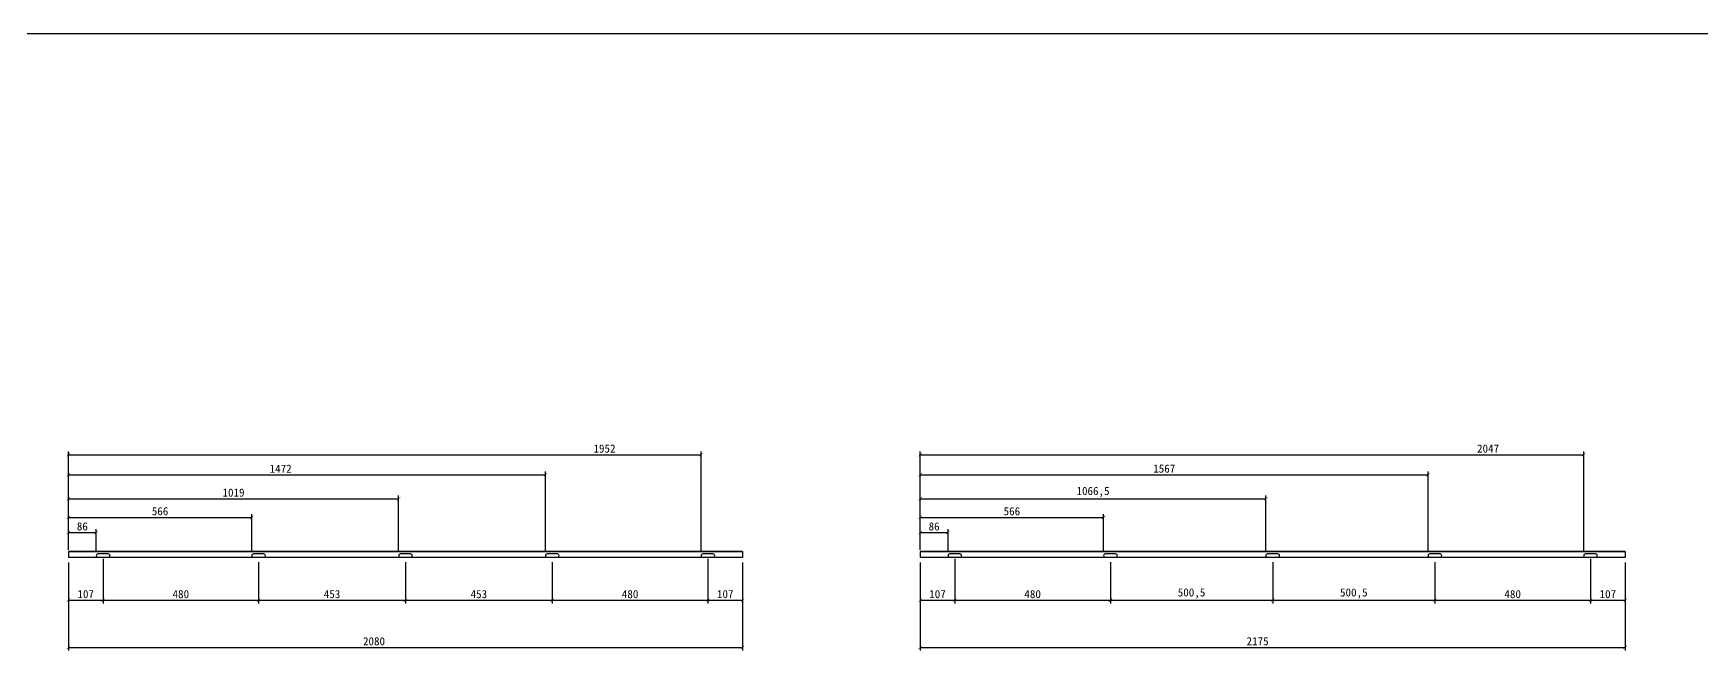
# Model space of a CAD drawing. Header units: millimetres. Extents: x -44117 to 256353, y -2095463 to 65325.
# Drawn here: x 121029 to 126175, y -976371 to -974466 of the extents above; entities that cross this region are included whole.
import ezdxf

# ---------------------------------------------------------------- set-up
doc = ezdxf.new("R2010")
doc.units = ezdxf.units.MM
doc.header["$LTSCALE"] = 10
doc.dimstyles.new('ISO-25', dxfattribs={"dimtxt": 2.5, "dimasz": 2.5, "dimexe": 1, "dimexo": 1, "dimtad": 1, "dimtxsty": 'Standard', "dimblk": 'ARCHTICK', "dimcen": 2.5, "dimadec": 0, "dimazin": 0, "dimtfac": 1, "dimtmove": 0, "dimatfit": 3, "dimfxl": 0, "dimarcsym": 0})

# ---------------------------------------------------------------- blocks, each defined once
blk = doc.blocks.new('_ArchTick')
at = {"color": 0, "linetype": 'ByBlock', "const_width": 0.15}
blk.add_lwpolyline([(-0.5, -0.5), (0.5, 0.5)], dxfattribs=at)
blk = doc.blocks.new('*D6700')
at = {"color": 0, "lineweight": -2}
for p, q in [((121136.6, -976099.1), (121136.6, -976371.2)), ((123216.6, -976099.1), (123216.6, -976371.2)), ((121136.6, -976361.2), (123216.6, -976361.2))]:
    blk.add_line(p, q, dxfattribs=at)
at = {"layer": 'Defpoints', "color": 0}
for p in [(121136.6, -976084.1), (123216.6, -976084.1), (123216.6, -976361.2)]:
    blk.add_point(p, dxfattribs=at)
at = {"color": 0, "lineweight": -2, "xscale": 10, "yscale": 10, "zscale": 10, "rotation": 180}
blk.add_blockref('_ArchTick', (121136.6, -976361.2), dxfattribs=at)
at = {"color": 0, "lineweight": -2, "xscale": 10, "yscale": 10, "zscale": 10}
blk.add_blockref('_ArchTick', (123216.6, -976361.2), dxfattribs=at)
at = {"color": 0, "insert": (122079.6, -976342.4), "char_height": 25, "attachment_point": 5}
blk.add_mtext('2080', dxfattribs=at)
blk = doc.blocks.new('*D6701')
at = {"color": 0, "lineweight": -2}
for p, q in [((121136.6, -976099.1), (121136.6, -976225.6)), ((121243.6, -976087.7), (121243.6, -976225.6)), ((121136.6, -976215.6), (121243.6, -976215.6))]:
    blk.add_line(p, q, dxfattribs=at)
at = {"layer": 'Defpoints', "color": 0}
for p in [(121243.6, -976072.7), (121136.6, -976084.1), (121243.6, -976215.6)]:
    blk.add_point(p, dxfattribs=at)
at = {"color": 0, "lineweight": -2, "xscale": 10, "yscale": 10, "zscale": 10, "rotation": 180}
blk.add_blockref('_ArchTick', (121136.6, -976215.6), dxfattribs=at)
at = {"color": 0, "lineweight": -2, "xscale": 10, "yscale": 10, "zscale": 10}
blk.add_blockref('_ArchTick', (121243.6, -976215.6), dxfattribs=at)
at = {"color": 0, "insert": (121190.1, -976196.9), "char_height": 25, "attachment_point": 5}
blk.add_mtext('107', dxfattribs=at)
blk = doc.blocks.new('*D6702')
at = {"color": 0, "lineweight": -2}
for p, q in [((123109.6, -976087.7), (123109.6, -976225.6)), ((123216.6, -976099.1), (123216.6, -976225.6)), ((123109.6, -976215.6), (123216.6, -976215.6))]:
    blk.add_line(p, q, dxfattribs=at)
at = {"layer": 'Defpoints', "color": 0}
for p in [(123109.6, -976072.7), (123216.6, -976084.1), (123216.6, -976215.6)]:
    blk.add_point(p, dxfattribs=at)
at = {"color": 0, "lineweight": -2, "xscale": 10, "yscale": 10, "zscale": 10, "rotation": 180}
blk.add_blockref('_ArchTick', (123109.6, -976215.6), dxfattribs=at)
at = {"color": 0, "lineweight": -2, "xscale": 10, "yscale": 10, "zscale": 10}
blk.add_blockref('_ArchTick', (123216.6, -976215.6), dxfattribs=at)
at = {"color": 0, "insert": (123163.1, -976196.9), "char_height": 25, "attachment_point": 5}
blk.add_mtext('107', dxfattribs=at)
blk = doc.blocks.new('*D6703')
at = {"color": 0, "lineweight": -2}
for p, q in [((121136.6, -976051.5), (121136.6, -975996.7)), ((121136.6, -976006.7), (121222.6, -976006.7)), ((121222.6, -976062.7), (121222.6, -975996.7))]:
    blk.add_line(p, q, dxfattribs=at)
at = {"layer": 'Defpoints', "color": 0}
for p in [(121222.6, -976006.7), (121136.6, -976066.5), (121222.6, -976077.7)]:
    blk.add_point(p, dxfattribs=at)
at = {"color": 0, "lineweight": -2, "xscale": 10, "yscale": 10, "zscale": 10, "rotation": 180}
blk.add_blockref('_ArchTick', (121136.6, -976006.7), dxfattribs=at)
at = {"color": 0, "lineweight": -2, "xscale": 10, "yscale": 10, "zscale": 10}
blk.add_blockref('_ArchTick', (121222.6, -976006.7), dxfattribs=at)
at = {"color": 0, "insert": (121179.6, -975988), "char_height": 25, "attachment_point": 5}
blk.add_mtext('86', dxfattribs=at)
blk = doc.blocks.new('*D6704')
at = {"color": 0, "lineweight": -2}
for p, q in [((121136.6, -976059.6), (121136.6, -975756.4)), ((123088.6, -976062.7), (123088.6, -975756.4)), ((121136.6, -975766.4), (123088.6, -975766.4))]:
    blk.add_line(p, q, dxfattribs=at)
at = {"layer": 'Defpoints', "color": 0}
for p in [(123088.6, -975766.4), (121136.6, -976074.6), (123088.6, -976077.7)]:
    blk.add_point(p, dxfattribs=at)
at = {"color": 0, "lineweight": -2, "xscale": 10, "yscale": 10, "zscale": 10, "rotation": 180}
blk.add_blockref('_ArchTick', (121136.6, -975766.4), dxfattribs=at)
at = {"color": 0, "lineweight": -2, "xscale": 10, "yscale": 10, "zscale": 10}
blk.add_blockref('_ArchTick', (123088.6, -975766.4), dxfattribs=at)
at = {"color": 0, "insert": (122790.6, -975747.7), "char_height": 25, "attachment_point": 5}
blk.add_mtext('1952', dxfattribs=at)
blk = doc.blocks.new('*D6705')
at = {"color": 0, "lineweight": -2}
for p, q in [((122629.6, -976097.7), (122629.6, -976225.6)), ((123109.6, -976097.7), (123109.6, -976225.6)), ((122629.6, -976215.6), (123109.6, -976215.6))]:
    blk.add_line(p, q, dxfattribs=at)
at = {"layer": 'Defpoints', "color": 0}
for p in [(122629.6, -976082.7), (123109.6, -976082.7), (123109.6, -976215.6)]:
    blk.add_point(p, dxfattribs=at)
at = {"color": 0, "lineweight": -2, "xscale": 10, "yscale": 10, "zscale": 10, "rotation": 180}
blk.add_blockref('_ArchTick', (122629.6, -976215.6), dxfattribs=at)
at = {"color": 0, "lineweight": -2, "xscale": 10, "yscale": 10, "zscale": 10}
blk.add_blockref('_ArchTick', (123109.6, -976215.6), dxfattribs=at)
at = {"color": 0, "insert": (122869.6, -976196.9), "char_height": 25, "attachment_point": 5}
blk.add_mtext('480', dxfattribs=at)
blk = doc.blocks.new('*D6706')
at = {"color": 0, "lineweight": -2}
for p, q in [((121136.6, -976051.5), (121136.6, -975818.3)), ((121136.6, -975828.3), (122608.6, -975828.3)), ((122608.6, -976062.5), (122608.6, -975818.3))]:
    blk.add_line(p, q, dxfattribs=at)
at = {"layer": 'Defpoints', "color": 0}
for p in [(122608.6, -975828.3), (121136.6, -976066.5), (122608.6, -976077.5)]:
    blk.add_point(p, dxfattribs=at)
at = {"color": 0, "lineweight": -2, "xscale": 10, "yscale": 10, "zscale": 10, "rotation": 180}
blk.add_blockref('_ArchTick', (121136.6, -975828.3), dxfattribs=at)
at = {"color": 0, "lineweight": -2, "xscale": 10, "yscale": 10, "zscale": 10}
blk.add_blockref('_ArchTick', (122608.6, -975828.3), dxfattribs=at)
at = {"color": 0, "insert": (121791.6, -975809.6), "char_height": 25, "attachment_point": 5}
blk.add_mtext('1472', dxfattribs=at)
blk = doc.blocks.new('*D6707')
at = {"color": 0, "lineweight": -2}
for p, q in [((121243.6, -976097.7), (121243.6, -976225.6)), ((121723.6, -976097.7), (121723.6, -976225.6)), ((121243.6, -976215.6), (121723.6, -976215.6))]:
    blk.add_line(p, q, dxfattribs=at)
at = {"layer": 'Defpoints', "color": 0}
for p in [(121243.6, -976082.7), (121723.6, -976082.7), (121723.6, -976215.6)]:
    blk.add_point(p, dxfattribs=at)
at = {"color": 0, "lineweight": -2, "xscale": 10, "yscale": 10, "zscale": 10, "rotation": 180}
blk.add_blockref('_ArchTick', (121243.6, -976215.6), dxfattribs=at)
at = {"color": 0, "lineweight": -2, "xscale": 10, "yscale": 10, "zscale": 10}
blk.add_blockref('_ArchTick', (121723.6, -976215.6), dxfattribs=at)
at = {"color": 0, "insert": (121483.6, -976196.9), "char_height": 25, "attachment_point": 5}
blk.add_mtext('480', dxfattribs=at)
blk = doc.blocks.new('*D6708')
at = {"color": 0, "lineweight": -2}
for p, q in [((121723.6, -976097.7), (121723.6, -976225.6)), ((122176.6, -976097.7), (122176.6, -976225.6)), ((121723.6, -976215.6), (122176.6, -976215.6))]:
    blk.add_line(p, q, dxfattribs=at)
at = {"layer": 'Defpoints', "color": 0}
for p in [(121723.6, -976082.7), (122176.6, -976082.7), (122176.6, -976215.6)]:
    blk.add_point(p, dxfattribs=at)
at = {"color": 0, "lineweight": -2, "xscale": 10, "yscale": 10, "zscale": 10, "rotation": 180}
blk.add_blockref('_ArchTick', (121723.6, -976215.6), dxfattribs=at)
at = {"color": 0, "lineweight": -2, "xscale": 10, "yscale": 10, "zscale": 10}
blk.add_blockref('_ArchTick', (122176.6, -976215.6), dxfattribs=at)
at = {"color": 0, "insert": (121950.1, -976196.9), "char_height": 25, "attachment_point": 5}
blk.add_mtext('453', dxfattribs=at)
blk = doc.blocks.new('*D6709')
at = {"color": 0, "lineweight": -2}
for p, q in [((122176.6, -976097.7), (122176.6, -976225.6)), ((122629.6, -976097.7), (122629.6, -976225.6)), ((122176.6, -976215.6), (122629.6, -976215.6))]:
    blk.add_line(p, q, dxfattribs=at)
at = {"layer": 'Defpoints', "color": 0}
for p in [(122176.6, -976082.7), (122629.6, -976082.7), (122629.6, -976215.6)]:
    blk.add_point(p, dxfattribs=at)
at = {"color": 0, "lineweight": -2, "xscale": 10, "yscale": 10, "zscale": 10, "rotation": 180}
blk.add_blockref('_ArchTick', (122176.6, -976215.6), dxfattribs=at)
at = {"color": 0, "lineweight": -2, "xscale": 10, "yscale": 10, "zscale": 10}
blk.add_blockref('_ArchTick', (122629.6, -976215.6), dxfattribs=at)
at = {"color": 0, "insert": (122403.1, -976196.9), "char_height": 25, "attachment_point": 5}
blk.add_mtext('453', dxfattribs=at)
blk = doc.blocks.new('*D6710')
at = {"color": 0, "lineweight": -2}
for p, q in [((121136.6, -976059.6), (121136.6, -975949.9)), ((121136.6, -975959.9), (121702.6, -975959.9)), ((121702.6, -976062.7), (121702.6, -975949.9))]:
    blk.add_line(p, q, dxfattribs=at)
at = {"layer": 'Defpoints', "color": 0}
for p in [(121702.6, -975959.9), (121136.6, -976074.6), (121702.6, -976077.7)]:
    blk.add_point(p, dxfattribs=at)
at = {"color": 0, "lineweight": -2, "xscale": 10, "yscale": 10, "zscale": 10, "rotation": 180}
blk.add_blockref('_ArchTick', (121136.6, -975959.9), dxfattribs=at)
at = {"color": 0, "lineweight": -2, "xscale": 10, "yscale": 10, "zscale": 10}
blk.add_blockref('_ArchTick', (121702.6, -975959.9), dxfattribs=at)
at = {"color": 0, "insert": (121419.6, -975941.1), "char_height": 25, "attachment_point": 5}
blk.add_mtext('566', dxfattribs=at)
blk = doc.blocks.new('*D6711')
at = {"color": 0, "lineweight": -2}
for p, q in [((121136.6, -976059.6), (121136.6, -975892.4)), ((121136.6, -975902.4), (122155.6, -975902.4)), ((122155.6, -976062.7), (122155.6, -975892.4))]:
    blk.add_line(p, q, dxfattribs=at)
at = {"layer": 'Defpoints', "color": 0}
for p in [(122155.6, -975902.4), (121136.6, -976074.6), (122155.6, -976077.7)]:
    blk.add_point(p, dxfattribs=at)
at = {"color": 0, "lineweight": -2, "xscale": 10, "yscale": 10, "zscale": 10, "rotation": 180}
blk.add_blockref('_ArchTick', (121136.6, -975902.4), dxfattribs=at)
at = {"color": 0, "lineweight": -2, "xscale": 10, "yscale": 10, "zscale": 10}
blk.add_blockref('_ArchTick', (122155.6, -975902.4), dxfattribs=at)
at = {"color": 0, "insert": (121646.1, -975883.7), "char_height": 25, "attachment_point": 5}
blk.add_mtext('1019', dxfattribs=at)
blk = doc.blocks.new('*D6712')
at = {"color": 0, "lineweight": -2}
for p, q in [((123764.5, -976099.1), (123764.5, -976371.2)), ((125939.5, -976099.1), (125939.5, -976371.2)), ((123764.5, -976361.2), (125939.5, -976361.2))]:
    blk.add_line(p, q, dxfattribs=at)
at = {"layer": 'Defpoints', "color": 0}
for p in [(123764.5, -976084.1), (125939.5, -976084.1), (125939.5, -976361.2)]:
    blk.add_point(p, dxfattribs=at)
at = {"color": 0, "lineweight": -2, "xscale": 10, "yscale": 10, "zscale": 10, "rotation": 180}
blk.add_blockref('_ArchTick', (123764.5, -976361.2), dxfattribs=at)
at = {"color": 0, "lineweight": -2, "xscale": 10, "yscale": 10, "zscale": 10}
blk.add_blockref('_ArchTick', (125939.5, -976361.2), dxfattribs=at)
at = {"color": 0, "insert": (124805.5, -976342.4), "char_height": 25, "attachment_point": 5}
blk.add_mtext('2175', dxfattribs=at)
blk = doc.blocks.new('*D6713')
at = {"color": 0, "lineweight": -2}
for p, q in [((123764.5, -976099.1), (123764.5, -976225.6)), ((123871.5, -976087.7), (123871.5, -976225.6)), ((123764.5, -976215.6), (123871.5, -976215.6))]:
    blk.add_line(p, q, dxfattribs=at)
at = {"layer": 'Defpoints', "color": 0}
for p in [(123871.5, -976072.7), (123764.5, -976084.1), (123871.5, -976215.6)]:
    blk.add_point(p, dxfattribs=at)
at = {"color": 0, "lineweight": -2, "xscale": 10, "yscale": 10, "zscale": 10, "rotation": 180}
blk.add_blockref('_ArchTick', (123764.5, -976215.6), dxfattribs=at)
at = {"color": 0, "lineweight": -2, "xscale": 10, "yscale": 10, "zscale": 10}
blk.add_blockref('_ArchTick', (123871.5, -976215.6), dxfattribs=at)
at = {"color": 0, "insert": (123818, -976196.9), "char_height": 25, "attachment_point": 5}
blk.add_mtext('107', dxfattribs=at)
blk = doc.blocks.new('*D6714')
at = {"color": 0, "lineweight": -2}
for p, q in [((125832.5, -976087.7), (125832.5, -976225.6)), ((125939.5, -976099.1), (125939.5, -976225.6)), ((125832.5, -976215.6), (125939.5, -976215.6))]:
    blk.add_line(p, q, dxfattribs=at)
at = {"layer": 'Defpoints', "color": 0}
for p in [(125832.5, -976072.7), (125939.5, -976084.1), (125939.5, -976215.6)]:
    blk.add_point(p, dxfattribs=at)
at = {"color": 0, "lineweight": -2, "xscale": 10, "yscale": 10, "zscale": 10, "rotation": 180}
blk.add_blockref('_ArchTick', (125832.5, -976215.6), dxfattribs=at)
at = {"color": 0, "lineweight": -2, "xscale": 10, "yscale": 10, "zscale": 10}
blk.add_blockref('_ArchTick', (125939.5, -976215.6), dxfattribs=at)
at = {"color": 0, "insert": (125886, -976196.9), "char_height": 25, "attachment_point": 5}
blk.add_mtext('107', dxfattribs=at)
blk = doc.blocks.new('*D6715')
at = {"color": 0, "lineweight": -2}
for p, q in [((123764.5, -976051.5), (123764.5, -975996.7)), ((123764.5, -976006.7), (123850.5, -976006.7)), ((123850.5, -976062.7), (123850.5, -975996.7))]:
    blk.add_line(p, q, dxfattribs=at)
at = {"layer": 'Defpoints', "color": 0}
for p in [(123850.5, -976006.7), (123764.5, -976066.5), (123850.5, -976077.7)]:
    blk.add_point(p, dxfattribs=at)
at = {"color": 0, "lineweight": -2, "xscale": 10, "yscale": 10, "zscale": 10, "rotation": 180}
blk.add_blockref('_ArchTick', (123764.5, -976006.7), dxfattribs=at)
at = {"color": 0, "lineweight": -2, "xscale": 10, "yscale": 10, "zscale": 10}
blk.add_blockref('_ArchTick', (123850.5, -976006.7), dxfattribs=at)
at = {"color": 0, "insert": (123807.5, -975988), "char_height": 25, "attachment_point": 5}
blk.add_mtext('86', dxfattribs=at)
blk = doc.blocks.new('*D6716')
at = {"color": 0, "lineweight": -2}
for p, q in [((123764.5, -976059.6), (123764.5, -975756.4)), ((125811.5, -976062.7), (125811.5, -975756.4)), ((123764.5, -975766.4), (125811.5, -975766.4))]:
    blk.add_line(p, q, dxfattribs=at)
at = {"layer": 'Defpoints', "color": 0}
for p in [(125811.5, -975766.4), (123764.5, -976074.6), (125811.5, -976077.7)]:
    blk.add_point(p, dxfattribs=at)
at = {"color": 0, "lineweight": -2, "xscale": 10, "yscale": 10, "zscale": 10, "rotation": 180}
blk.add_blockref('_ArchTick', (123764.5, -975766.4), dxfattribs=at)
at = {"color": 0, "lineweight": -2, "xscale": 10, "yscale": 10, "zscale": 10}
blk.add_blockref('_ArchTick', (125811.5, -975766.4), dxfattribs=at)
at = {"color": 0, "insert": (125516.5, -975747.7), "char_height": 25, "attachment_point": 5}
blk.add_mtext('2047', dxfattribs=at)
blk = doc.blocks.new('*D6717')
at = {"color": 0, "lineweight": -2}
for p, q in [((125352.5, -976097.7), (125352.5, -976225.6)), ((125832.5, -976097.7), (125832.5, -976225.6)), ((125352.5, -976215.6), (125832.5, -976215.6))]:
    blk.add_line(p, q, dxfattribs=at)
at = {"layer": 'Defpoints', "color": 0}
for p in [(125352.5, -976082.7), (125832.5, -976082.7), (125832.5, -976215.6)]:
    blk.add_point(p, dxfattribs=at)
at = {"color": 0, "lineweight": -2, "xscale": 10, "yscale": 10, "zscale": 10, "rotation": 180}
blk.add_blockref('_ArchTick', (125352.5, -976215.6), dxfattribs=at)
at = {"color": 0, "lineweight": -2, "xscale": 10, "yscale": 10, "zscale": 10}
blk.add_blockref('_ArchTick', (125832.5, -976215.6), dxfattribs=at)
at = {"color": 0, "insert": (125592.5, -976196.9), "char_height": 25, "attachment_point": 5}
blk.add_mtext('480', dxfattribs=at)
blk = doc.blocks.new('*D6718')
at = {"color": 0, "lineweight": -2}
for p, q in [((123764.5, -976051.5), (123764.5, -975818.3)), ((123764.5, -975828.3), (125331.5, -975828.3)), ((125331.5, -976062.5), (125331.5, -975818.3))]:
    blk.add_line(p, q, dxfattribs=at)
at = {"layer": 'Defpoints', "color": 0}
for p in [(125331.5, -975828.3), (123764.5, -976066.5), (125331.5, -976077.5)]:
    blk.add_point(p, dxfattribs=at)
at = {"color": 0, "lineweight": -2, "xscale": 10, "yscale": 10, "zscale": 10, "rotation": 180}
blk.add_blockref('_ArchTick', (123764.5, -975828.3), dxfattribs=at)
at = {"color": 0, "lineweight": -2, "xscale": 10, "yscale": 10, "zscale": 10}
blk.add_blockref('_ArchTick', (125331.5, -975828.3), dxfattribs=at)
at = {"color": 0, "insert": (124517.5, -975809.6), "char_height": 25, "attachment_point": 5}
blk.add_mtext('1567', dxfattribs=at)
blk = doc.blocks.new('*D6719')
at = {"color": 0, "lineweight": -2}
for p, q in [((123871.5, -976097.7), (123871.5, -976225.6)), ((124351.5, -976097.7), (124351.5, -976225.6)), ((123871.5, -976215.6), (124351.5, -976215.6))]:
    blk.add_line(p, q, dxfattribs=at)
at = {"layer": 'Defpoints', "color": 0}
for p in [(123871.5, -976082.7), (124351.5, -976082.7), (124351.5, -976215.6)]:
    blk.add_point(p, dxfattribs=at)
at = {"color": 0, "lineweight": -2, "xscale": 10, "yscale": 10, "zscale": 10, "rotation": 180}
blk.add_blockref('_ArchTick', (123871.5, -976215.6), dxfattribs=at)
at = {"color": 0, "lineweight": -2, "xscale": 10, "yscale": 10, "zscale": 10}
blk.add_blockref('_ArchTick', (124351.5, -976215.6), dxfattribs=at)
at = {"color": 0, "insert": (124111.5, -976196.9), "char_height": 25, "attachment_point": 5}
blk.add_mtext('480', dxfattribs=at)
blk = doc.blocks.new('*D6720')
at = {"color": 0, "lineweight": -2}
for p, q in [((124351.5, -976097.7), (124351.5, -976225.6)), ((124852, -976097.7), (124852, -976225.6)), ((124351.5, -976215.6), (124852, -976215.6))]:
    blk.add_line(p, q, dxfattribs=at)
at = {"layer": 'Defpoints', "color": 0}
for p in [(124351.5, -976082.7), (124852, -976082.7), (124852, -976215.6)]:
    blk.add_point(p, dxfattribs=at)
at = {"color": 0, "lineweight": -2, "xscale": 10, "yscale": 10, "zscale": 10, "rotation": 180}
blk.add_blockref('_ArchTick', (124351.5, -976215.6), dxfattribs=at)
at = {"color": 0, "lineweight": -2, "xscale": 10, "yscale": 10, "zscale": 10}
blk.add_blockref('_ArchTick', (124852, -976215.6), dxfattribs=at)
at = {"color": 0, "insert": (124601.7, -976194.8), "char_height": 25, "attachment_point": 5}
blk.add_mtext('500,5', dxfattribs=at)
blk = doc.blocks.new('*D6721')
at = {"color": 0, "lineweight": -2}
for p, q in [((124852, -976097.7), (124852, -976225.6)), ((125352.5, -976097.7), (125352.5, -976225.6)), ((124852, -976215.6), (125352.5, -976215.6))]:
    blk.add_line(p, q, dxfattribs=at)
at = {"layer": 'Defpoints', "color": 0}
for p in [(124852, -976082.7), (125352.5, -976082.7), (125352.5, -976215.6)]:
    blk.add_point(p, dxfattribs=at)
at = {"color": 0, "lineweight": -2, "xscale": 10, "yscale": 10, "zscale": 10, "rotation": 180}
blk.add_blockref('_ArchTick', (124852, -976215.6), dxfattribs=at)
at = {"color": 0, "lineweight": -2, "xscale": 10, "yscale": 10, "zscale": 10}
blk.add_blockref('_ArchTick', (125352.5, -976215.6), dxfattribs=at)
at = {"color": 0, "insert": (125102.3, -976194.8), "char_height": 25, "attachment_point": 5}
blk.add_mtext('500,5', dxfattribs=at)
blk = doc.blocks.new('*D6722')
at = {"color": 0, "lineweight": -2}
for p, q in [((123764.5, -976059.6), (123764.5, -975949.9)), ((123764.5, -975959.9), (124330.5, -975959.9)), ((124330.5, -976062.7), (124330.5, -975949.9))]:
    blk.add_line(p, q, dxfattribs=at)
at = {"layer": 'Defpoints', "color": 0}
for p in [(124330.5, -975959.9), (123764.5, -976074.6), (124330.5, -976077.7)]:
    blk.add_point(p, dxfattribs=at)
at = {"color": 0, "lineweight": -2, "xscale": 10, "yscale": 10, "zscale": 10, "rotation": 180}
blk.add_blockref('_ArchTick', (123764.5, -975959.9), dxfattribs=at)
at = {"color": 0, "lineweight": -2, "xscale": 10, "yscale": 10, "zscale": 10}
blk.add_blockref('_ArchTick', (124330.5, -975959.9), dxfattribs=at)
at = {"color": 0, "insert": (124047.5, -975941.1), "char_height": 25, "attachment_point": 5}
blk.add_mtext('566', dxfattribs=at)
blk = doc.blocks.new('*D6723')
at = {"color": 0, "lineweight": -2}
for p, q in [((123764.5, -976059.6), (123764.5, -975892.4)), ((123764.5, -975902.4), (124831, -975902.4)), ((124831, -976062.7), (124831, -975892.4))]:
    blk.add_line(p, q, dxfattribs=at)
at = {"layer": 'Defpoints', "color": 0}
for p in [(124831, -975902.4), (123764.5, -976074.6), (124831, -976077.7)]:
    blk.add_point(p, dxfattribs=at)
at = {"color": 0, "lineweight": -2, "xscale": 10, "yscale": 10, "zscale": 10, "rotation": 180}
blk.add_blockref('_ArchTick', (123764.5, -975902.4), dxfattribs=at)
at = {"color": 0, "lineweight": -2, "xscale": 10, "yscale": 10, "zscale": 10}
blk.add_blockref('_ArchTick', (124831, -975902.4), dxfattribs=at)
at = {"color": 0, "insert": (124297.7, -975881.6), "char_height": 25, "attachment_point": 5}
blk.add_mtext('1066,5', dxfattribs=at)

msp = doc.modelspace()

# ---------------------------------------------------------------- linework, layer by layer
at = {"color": 1}
for p, q in [((104302.82932, -974466.17739), (196571.97618, -974466.17739)), ((104302.82932, -974466.17739), (196571.97618, -974466.17739)), ((104302.82932, -974466.17739), (196571.97618, -974466.17739)), ((104302.82932, -974466.17739), (196571.97618, -974466.17739)), ((104302.82932, -974466.17739), (196571.97618, -974466.17739)), ((104302.82932, -974466.17739), (196571.97618, -974466.17739)), ((104302.82932, -974466.17739), (196571.97618, -974466.17739)), ((104302.82932, -974466.17739), (196571.97618, -974466.17739)), ((104302.82932, -974466.17739), (196571.97618, -974466.17739)), ((104302.82932, -974466.17739), (196571.97618, -974466.17739)), ((106514.67745, -974466.17739), (198783.82431, -974466.17739)), ((106514.67745, -974466.17739), (198783.82431, -974466.17739)), ((106514.67745, -974466.17739), (198783.82431, -974466.17739)), ((106514.67745, -974466.17739), (198783.82431, -974466.17739)), ((106514.67745, -974466.17739), (198783.82431, -974466.17739)), ((106514.67745, -974466.17739), (198783.82431, -974466.17739)), ((106514.67745, -974466.17739), (198783.82431, -974466.17739)), ((106514.67745, -974466.17739), (198783.82431, -974466.17739)), ((106514.67745, -974466.17739), (198783.82431, -974466.17739)), ((106514.67745, -974466.17739), (198783.82431, -974466.17739))]:
    msp.add_line(p, q, dxfattribs=at)
at = {"linetype": 'Continuous'}
for p, q in [((123216.64323, -976065.06024), (121136.63843, -976065.06024)), ((123216.64323, -976066.46024), (121136.63843, -976066.46024)), ((125939.50281, -976065.06024), (123764.49802, -976065.06024)), ((125939.50281, -976066.46024), (123764.49802, -976066.46024)), ((123216.64323, -976084.06024), (121136.63843, -976084.06024)), ((125939.50281, -976084.06024), (123764.49802, -976084.06024))]:
    msp.add_line(p, q, dxfattribs=at)
for p, q in [((121136.63843, -976065.06024), (121136.63843, -976084.06024)), ((123216.64323, -976065.06024), (123216.64323, -976084.06024)), ((123764.49802, -976065.06024), (123764.49802, -976084.06024)), ((125939.50281, -976065.06024), (125939.50281, -976084.06024))]:
    msp.add_line(p, q)
at = {"color": 2, "linetype": 'Continuous'}
for points in [[(121222.63863, -976077.66024), (121222.63863, -976077.66024, 0.4142135624), (121227.63863, -976082.66024), (121259.63863, -976082.66024, 0.4142135624), (121264.63863, -976077.66024), (121264.63863, -976077.66024, 0.4142135624), (121259.63863, -976072.66024), (121227.63863, -976072.66024, 0.4142135624)], [(121702.63863, -976077.66024), (121702.63863, -976077.66024, 0.4142135624), (121707.63863, -976082.66024), (121739.63863, -976082.66024, 0.4142135624), (121744.63863, -976077.66024), (121744.63863, -976077.66024, 0.4142135624), (121739.63863, -976072.66024), (121707.63863, -976072.66024, 0.4142135624)], [(122155.64083, -976077.66024), (122155.64083, -976077.66024, 0.4142135624), (122160.64083, -976082.66024), (122192.64083, -976082.66024, 0.4142135624), (122197.64083, -976077.66024), (122197.64083, -976077.66024, 0.4142135624), (122192.64083, -976072.66024), (122160.64083, -976072.66024, 0.4142135624)], [(122608.64083, -976077.66024), (122608.64083, -976077.66024, 0.4142135624), (122613.64083, -976082.66024), (122645.64083, -976082.66024, 0.4142135624), (122650.64083, -976077.66024), (122650.64083, -976077.66024, 0.4142135624), (122645.64083, -976072.66024), (122613.64083, -976072.66024, 0.4142135624)], [(123088.63863, -976077.66024), (123088.63863, -976077.66024, 0.4142135624), (123093.63863, -976082.66024), (123125.63863, -976082.66024, 0.4142135624), (123130.63863, -976077.66024), (123130.63863, -976077.66024, 0.4142135624), (123125.63863, -976072.66024), (123093.63863, -976072.66024, 0.4142135624)], [(123850.49822, -976077.66024), (123850.49822, -976077.66024, 0.4142135624), (123855.49822, -976082.66024), (123887.49822, -976082.66024, 0.4142135624), (123892.49822, -976077.66024), (123892.49822, -976077.66024, 0.4142135624), (123887.49822, -976072.66024), (123855.49822, -976072.66024, 0.4142135624)], [(124330.49822, -976077.66024), (124330.49822, -976077.66024, 0.4142135624), (124335.49822, -976082.66024), (124367.49822, -976082.66024, 0.4142135624), (124372.49822, -976077.66024), (124372.49822, -976077.66024, 0.4142135624), (124367.49822, -976072.66024), (124335.49822, -976072.66024, 0.4142135624)], [(124831.00041, -976077.66024), (124831.00041, -976077.66024, 0.4142135624), (124836.00041, -976082.66024), (124868.00041, -976082.66024, 0.4142135624), (124873.00041, -976077.66024), (124873.00041, -976077.66024, 0.4142135624), (124868.00041, -976072.66024), (124836.00041, -976072.66024, 0.4142135624)], [(125331.50041, -976077.66024), (125331.50041, -976077.66024, 0.4142135624), (125336.50041, -976082.66024), (125368.50041, -976082.66024, 0.4142135624), (125373.50041, -976077.66024), (125373.50041, -976077.66024, 0.4142135624), (125368.50041, -976072.66024), (125336.50041, -976072.66024, 0.4142135624)], [(125811.49822, -976077.66024), (125811.49822, -976077.66024, 0.4142135624), (125816.49822, -976082.66024), (125848.49822, -976082.66024, 0.4142135624), (125853.49822, -976077.66024), (125853.49822, -976077.66024, 0.4142135624), (125848.49822, -976072.66024), (125816.49822, -976072.66024, 0.4142135624)]]:
    msp.add_lwpolyline(points, format="xyb", close=True, dxfattribs=at)

# ---------------------------------------------------------------- dimensions: what is measured, and where the dimension line sits
for base, p1, p2, override, picture, middle in [((123088.63863, -975766.44774), (121136.63843, -976074.56024), (123088.63863, -976077.66024), {"dimscale": 10, "dimasz": 1, "dimexo": 1.5}, '*D6704', (122790.63853, -975766.44774)), ((125811.49822, -975766.44774), (123764.49802, -976074.56024), (125811.49822, -976077.66024), {"dimscale": 10, "dimasz": 1, "dimexo": 1.5}, '*D6716', (125516.49812, -975766.44774)), ((122608.64336, -975828.33714), (121136.63843, -976066.46024), (122608.64336, -976077.50123), {"dimscale": 10, "dimasz": 1, "dimexo": 1.5}, '*D6706', (121791.6409, -975828.33714)), ((125331.50294, -975828.33714), (123764.49802, -976066.46024), (125331.50294, -976077.50123), {"dimscale": 10, "dimasz": 1, "dimexo": 1.5}, '*D6718', (124517.50048, -975828.33714)), ((123216.64323, -976361.18326), (121136.63843, -976084.06024), (123216.64323, -976084.06024), {"dimscale": 10, "dimasz": 1, "dimexo": 1.5, "dimtxsty": 'Standard'}, '*D6700', (122079.64083, -976361.18326)), ((125939.50281, -976361.18326), (123764.49802, -976084.06024), (125939.50281, -976084.06024), {"dimscale": 10, "dimasz": 1, "dimexo": 1.5, "dimtxsty": 'Standard'}, '*D6712', (124805.50041, -976361.18326))]:
    dim = msp.add_linear_dim(base=base, p1=p1, p2=p2, dimstyle='ISO-25', override=override)
    dim.commit()
    dim.dimension.update_dxf_attribs({"geometry": picture, "text_midpoint": middle, "dimtype": 160})
for base, p1, p2, picture, middle in [((122155.64083, -975902.40156), (121136.63843, -976074.56024), (122155.64083, -976077.66024), '*D6711', (121646.13963, -975883.65156)), ((124831.00041, -975902.40156), (123764.49802, -976074.56024), (124831.00041, -976077.66024), '*D6723', (124297.74921, -975881.56822)), ((121702.63863, -975959.89401), (121136.63843, -976074.56024), (121702.63863, -976077.66024), '*D6710', (121419.63853, -975941.14401)), ((121222.63863, -976006.72753), (121136.63843, -976066.46024), (121222.63863, -976077.66024), '*D6703', (121179.63853, -975987.97753)), ((124330.49822, -975959.89401), (123764.49802, -976074.56024), (124330.49822, -976077.66024), '*D6722', (124047.49812, -975941.14401)), ((123850.49822, -976006.72753), (123764.49802, -976066.46024), (123850.49822, -976077.66024), '*D6715', (123807.49812, -975987.97753)), ((121243.63863, -976215.64983), (121136.63843, -976084.06024), (121243.63863, -976072.66024), '*D6701', (121190.13853, -976196.89983)), ((123216.64323, -976215.64983), (123109.63863, -976072.66024), (123216.64323, -976084.06024), '*D6702', (123163.14093, -976196.89983)), ((123871.49822, -976215.64983), (123764.49802, -976084.06024), (123871.49822, -976072.66024), '*D6713', (123817.99812, -976196.89983)), ((125939.50281, -976215.64983), (125832.49822, -976072.66024), (125939.50281, -976084.06024), '*D6714', (125886.00051, -976196.89983)), ((121723.63863, -976215.64983), (121243.63863, -976082.66024), (121723.63863, -976082.66024), '*D6707', (121483.63863, -976196.89983)), ((122176.64083, -976215.64983), (121723.63863, -976082.66024), (122176.64083, -976082.66024), '*D6708', (121950.13973, -976196.89983)), ((122629.64083, -976215.64983), (122176.64083, -976082.66024), (122629.64083, -976082.66024), '*D6709', (122403.14083, -976196.89983)), ((123109.63863, -976215.64983), (122629.64083, -976082.66024), (123109.63863, -976082.66024), '*D6705', (122869.63973, -976196.89983)), ((124351.49822, -976215.64983), (123871.49822, -976082.66024), (124351.49822, -976082.66024), '*D6719', (124111.49822, -976196.89983)), ((124852.00041, -976215.64983), (124351.49822, -976082.66024), (124852.00041, -976082.66024), '*D6720', (124601.74931, -976194.8165)), ((125352.50041, -976215.64983), (124852.00041, -976082.66024), (125352.50041, -976082.66024), '*D6721', (125102.25041, -976194.8165)), ((125832.49822, -976215.64983), (125352.50041, -976082.66024), (125832.49822, -976082.66024), '*D6717', (125592.49931, -976196.89983))]:
    dim = msp.add_linear_dim(base=base, p1=p1, p2=p2, dimstyle='ISO-25', override={"dimscale": 10, "dimasz": 1, "dimexo": 1.5})
    dim.commit()
    dim.dimension.update_dxf_attribs({"geometry": picture, "text_midpoint": middle})

doc.saveas('drawing.dxf')
